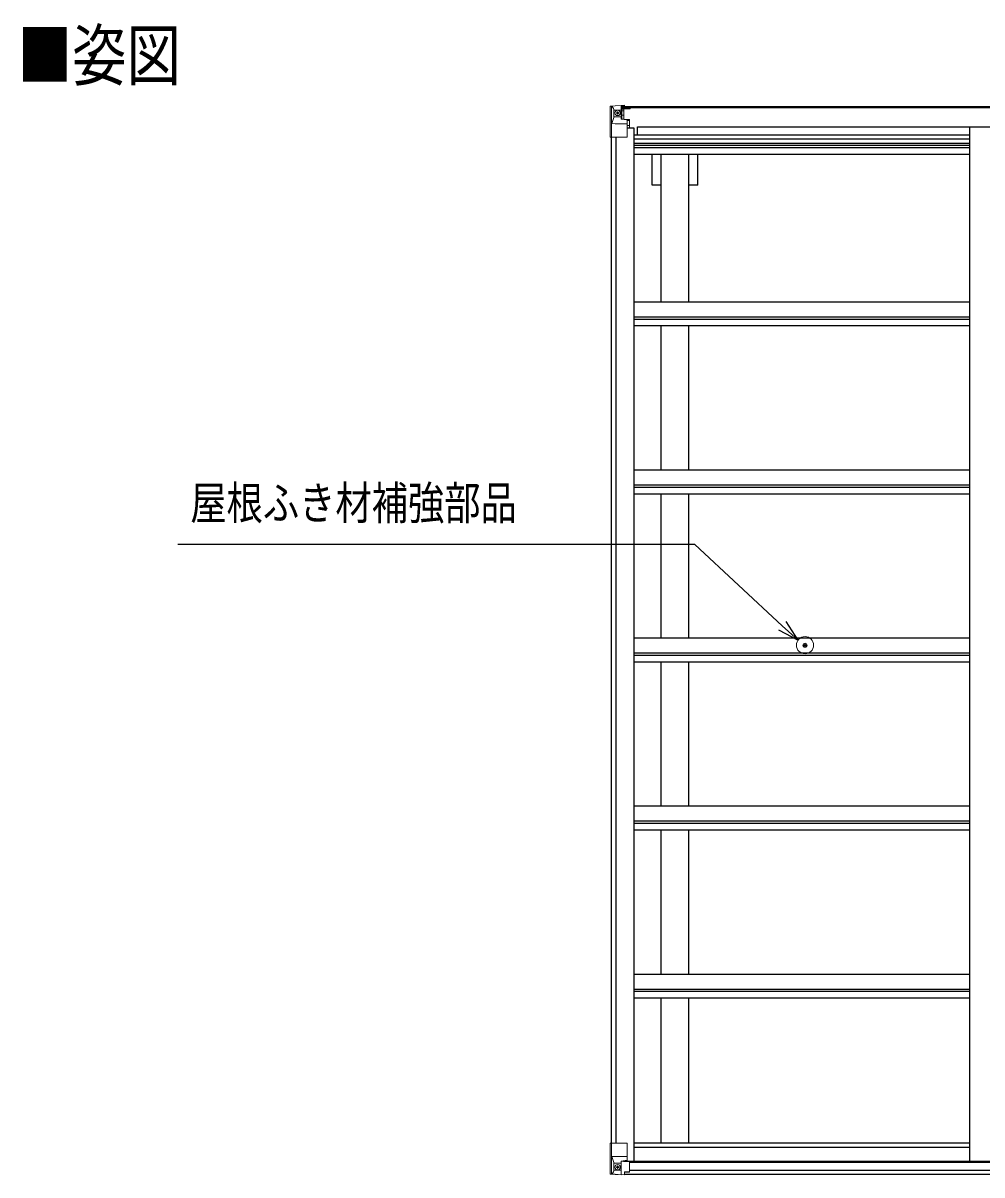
# Model space of a CAD drawing. Units: millimetres, scale not verified. Extents: x -10512 to 10512, y -7425 to 7425.
# Drawn here: x -3208 to -1305, y -131 to 2155 of the extents above; entities that cross this region are included whole.
import ezdxf
from ezdxf.enums import TextEntityAlignment as Align

# ---------------------------------------------------------------- set-up
doc = ezdxf.new("R2010")
doc.units = ezdxf.units.MM
doc.header["$LTSCALE"] = 30
for name, color, linetype in [('0-2_USER1', 3, 'Continuous'), ('0-5_YKK_A1', 4, 'Continuous'), ('0-6_YKK_D', 6, 'Continuous')]:
    doc.layers.add(name, color=color, linetype=linetype)
doc.layers.add('0-4_YKK_13', color=4, linetype='Continuous', lineweight=18)
doc.styles.add('ＭＳ ゴシック', font='')
doc.styles.get('ＭＳ ゴシック').set_extended_font_data('MS Gothic')

msp = doc.modelspace()

# ---------------------------------------------------------------- linework, layer by layer
at = {"layer": '0-4_YKK_13'}
for p, q in [((-2043.37, 1989.19), (-2043.37, 1989.15)), ((-2042.43, 1990.19), (-2042.43, 1990.19)), ((-2042.43, 1990.15), (-2042.43, 1990.19)), ((-2033.46, 1990.58), (-2041.38, 1990.11)), ((-2040.52, 1989.13), (-2040.52, 1989.07)), ((-2040.52, 1928.48), (-2040.52, 1989.07)), ((-2036.55, 1985.69), (-2039.29, 1989.36)), ((-2021.37, 1991.37), (-2033.37, 1990.58)), ((-2014.87, 1991.88), (-2021.37, 1991.48)), ((-2021.37, 1965.38), (-2021.37, 1991.48)), ((-2021.37, 1990.6), (-2014.87, 1990.99)), ((-2014.87, 1990.07), (-2019.87, 1989.98)), ((-2014.87, 1990.99), (-2014.87, 1991.88)), ((-2014.87, 1990.48), (-2014.87, 1990.99)), ((-2014.87, 1990.48), (-2014.87, 1990.07)), ((-2014.87, 1990.07), (-2014.87, 1989.25)), ((-2009.87, 1989.68), (-2009.87, 1989.25)), ((-2009.57, 1989.68), (-2009.87, 1989.68)), ((-2009.57, 1989.68), (-2007.88, 1989.25)), ((-2039.98, 1955.36), (-2035.83, 1967.45)), ((-2035.7, 1982.18), (-2033.37, 1982.24)), ((-2035.7, 1968.71), (-2035.7, 1982.18)), ((-2033.37, 1968.68), (-2035.7, 1968.71)), ((-2033.37, 1982.24), (-2021.37, 1982.24)), ((-2033.37, 1968.68), (-2021.37, 1968.68)), ((-2033.37, 1968.68), (-2033.37, 1968.68)), ((-2027.89, 1975.04), (-2027.89, 1974.08)), ((-2022.37, 1982.24), (-2021.37, 1982.24)), ((-2019.87, 1985.77), (-2021.37, 1985.77)), ((-2019.87, 1982.24), (-2021.37, 1982.24)), ((-2019.87, 1968.68), (-2021.37, 1968.68)), ((-2019.37, 1985.41), (-2019.87, 1985.41)), ((-2015.87, 1980.48), (-2019.87, 1980.48)), ((-2015.87, 1972.28), (-2019.87, 1972.28)), ((-2019.76, 1984.11), (-2015.87, 1984.11)), ((-2019.37, 1986.44), (-2019.37, 1984.49)), ((-2011.37, 1986.44), (-2019.37, 1986.44)), ((-2011.37, 1986.41), (-2019.37, 1986.41)), ((-2009.37, 1984.57), (-2019.37, 1984.49)), ((-2019.37, 1984.32), (-2019.37, 1984.49)), ((-2019.37, 1984.49), (-2019.37, 1984.49)), ((-2015.87, 1964.38), (-2015.87, 1984.35)), ((-2009.37, 1986.18), (-2004.37, 1986.18)), ((-2009.37, 1984.57), (-2009.37, 1986.18)), ((-2004.37, 1987.11), (-2004.37, 1986.18)), ((-2004.37, 1986.18), (-2003.37, 1986.18)), ((-2003.37, 1986.18), (-2003.37, 1987.11)), ((-2003.37, 1986.18), (-2003.37, 1984.62)), ((-2003.37, 1984.5), (-2003.37, 1984.62)), ((-2039.98, 1955.36), (-2033.37, 1955.15)), ((-2033.37, 1955.15), (-2009.37, 1955.15)), ((-2020.54, 1965.13), (-2010.19, 1963.47)), ((-2020.54, 1964.49), (-2020.54, 1965.13)), ((-2010.19, 1962.84), (-2020.54, 1964.49)), ((-2010.19, 1963.47), (-2010.19, 1962.84)), ((-2009.91, 1963.39), (-2005.87, 1963.36)), ((-2009.37, 1929.48), (-2009.37, 1962.58)), ((-2004.87, 1951.48), (-2009.37, 1951.48)), ((-2004.87, 1963.35), (-2005.87, 1963.36)), ((-2005.87, 1961.63), (-2004.87, 1961.63)), ((-2004.87, 1947.13), (-2004.87, 1963.35)), ((-2040.52, 1928.48), (-2010.37, 1928.48)), ((-1658.79, 920.82), (-1657.68, 920.84)), ((-1658.79, 919.82), (-1657.68, 919.8)), ((-1657.68, 920.84), (-1657.16, 920.94)), ((-1657.68, 919.8), (-1657.16, 919.7)), ((-1657.06, 921.46), (-1657.16, 920.94)), ((-1657.06, 919.19), (-1657.16, 919.7)), ((-1657.04, 922.57), (-1657.06, 921.46)), ((-1657.04, 918.08), (-1657.06, 919.19)), ((-1656.04, 922.57), (-1656.02, 921.46)), ((-1656.04, 918.08), (-1656.02, 919.19)), ((-1656.02, 921.46), (-1655.92, 920.94)), ((-1656.02, 919.19), (-1655.92, 919.7)), ((-1655.41, 920.84), (-1655.92, 920.94)), ((-1655.41, 919.8), (-1655.92, 919.7)), ((-1654.3, 920.82), (-1655.41, 920.84)), ((-1654.3, 919.82), (-1655.41, 919.8)), ((-2043.37, -67.5), (-2010.37, -67.5)), ((-2043.37, -128.21), (-2043.37, -67.5)), ((-2040.52, -67.5), (-2040.52, -128.08)), ((-2009.37, -68.5), (-2009.37, -101.59)), ((-2039.98, -94.38), (-2033.37, -94.16)), ((-2039.98, -94.38), (-2035.83, -106.46)), ((-2033.37, -107.69), (-2035.7, -107.73)), ((-2035.7, -107.73), (-2035.7, -121.2)), ((-2033.37, -94.16), (-2009.37, -94.16)), ((-2033.37, -107.69), (-2033.37, -107.7)), ((-2021.37, -107.7), (-2033.37, -107.7)), ((-2028.85, -114.06), (-2028.85, -113.1)), ((-2021.37, -103.71), (-2014.87, -103.71)), ((-2021.37, -103.71), (-2021.37, -130.5)), ((-2010.19, -101.85), (-2020.54, -103.51)), ((-2020.54, -103.51), (-2020.54, -103.71)), ((-2017.84, -103.71), (-2010.19, -102.49)), ((-2014.87, -103.71), (-2005.87, -103.74)), ((-2010.19, -102.49), (-2010.19, -101.85)), ((-2004.87, -104.65), (-2004.87, -124.81)), ((-2042.43, -129.16), (-2042.43, -129.21)), ((-2033.46, -129.59), (-2041.38, -129.12)), ((-2040.52, -128.15), (-2040.52, -128.08)), ((-2036.55, -124.7), (-2039.29, -128.37)), ((-2035.7, -121.2), (-2033.37, -121.26)), ((-2033.37, -121.25), (-2021.37, -121.25)), ((-2021.37, -130.38), (-2033.37, -129.6)), ((-2014.87, -130.89), (-2014.87, -124.95)), ((-2005.87, -125.52), (-2014.87, -125.58))]:
    msp.add_line(p, q, dxfattribs=at)
for points in [[(-2043.37, 1989.15), (-2043.37, 1928.48), (-2040.52, 1928.48)], [(-2042.43, 1990.19), (-2033.37, 1990.75), (-2021.37, 1991.48)], [(-2014.87, 1990.48), (-2019.87, 1990.48), (-2019.87, 1965.02)], [(-2029.81, 1976), (-2030.77, 1976), (-2030.77, 1976.96), (-2029.81, 1976.96)], [(-2028.85, 1977.92), (-2028.85, 1978.88), (-2027.89, 1978.88), (-2027.89, 1977.92)], [(-2027.89, 1974.08), (-2028.85, 1974.08), (-2028.85, 1975.04)], [(-2026.93, 1976.96), (-2025.97, 1976.96), (-2025.97, 1976), (-2026.93, 1976)], [(-2019.37, 1985.41), (-2011.37, 1985.41), (-2011.37, 1987.11)], [(-2004.37, 1984.45), (-2019.37, 1984.32), (-2019.37, 1984.32)], [(-2009.37, 1984.57), (-2009.37, 1984.56), (-2003.37, 1984.62)], [(-2005.87, 1963.36), (-2005.87, 1961.63), (-2009.37, 1961.61)], [(-2028.85, -113.1), (-2027.89, -113.1), (-2027.89, -114.06)], [(-2042.43, -129.21), (-2033.37, -129.76), (-2014.87, -130.89)], [(-2029.81, -115.98), (-2030.77, -115.98), (-2030.77, -115.02), (-2029.81, -115.02)], [(-2027.89, -116.94), (-2027.89, -117.9), (-2028.85, -117.9), (-2028.85, -116.94)], [(-2026.93, -115.02), (-2025.97, -115.02), (-2025.97, -115.98), (-2026.93, -115.98)], [(-2004.87, -124.81), (-2004.88, -124.91), (-2014.87, -124.95)]]:
    msp.add_lwpolyline(points, dxfattribs=at)
for centre, radius in [((-2028.37, 1976.48), 5.3), ((-1656.54, 920.32), 17), ((-1656.54, 920.32), 4), ((-2028.37, -115.5), 5.3)]:
    msp.add_circle(centre, radius, dxfattribs=at)
for centre, radius, start, end in [((-2042.37, 1989.2), 1, 93.50017, 180.00079), ((-2042.37, 1989.19), 0.999, 93.4424, 179.95083), ((-2042.37, 1989.15), 0.999, 93.4424, 179.95083), ((-2041.21, 2002.8), 12.7, 269.24466, 275.10311), ((-2039.24, 1989.19), 1.28, 131.17831, 182.45895), ((-2029.81, 1977.92), 0.96, 270, 0), ((-2029.81, 1975.04), 0.96, 0, 90), ((-2026.93, 1977.92), 0.96, 180, 270), ((-2026.93, 1975.04), 0.96, 90, 180), ((-2020.43, 1966.06), 0.937, 182.32209, 263.26766), ((-2019.37, 1986.94), 0.5, 179.99802, 269.99691), ((-2019.37, 1986.91), 0.5, 180.00109, 270.00109), ((-2019.37, 1983.99), 0.5, 90.52895, 180.04464), ((-2019.35, 1983.81), 0.513, 91.88028, 181.04707), ((-2004.23, 1992.14), 7.69, 268.96999, 276.43426), ((-2020.43, 1965.42), 0.937, 182.32209, 263.26766), ((-2010.3, 1962.54), 0.937, 2.32209, 83.26766), ((-2010.3, 1961.91), 0.937, 2.32209, 83.26766), ((-2010.37, 1929.48), 1, 270, 0), ((-1656.54, 920.32), 2.3, 167.44414, 192.55586), ((-1656.54, 920.32), 2.3, 77.44414, 102.55586), ((-1656.54, 920.32), 2.3, 257.44414, 282.55586), ((-1656.54, 920.32), 2.3, 347.44414, 12.55586), ((-2010.37, -68.5), 1, 0, 90), ((-2029.81, -114.06), 0.96, 270, 0), ((-2026.93, -114.06), 0.96, 180, 270), ((-2020.43, -104.44), 0.937, 96.73234, 129.06602), ((-2010.3, -100.92), 0.937, 276.73234, 357.67791), ((-2010.3, -101.56), 0.937, 276.73234, 357.67791), ((-2042.37, -128.17), 0.999, 180.04917, 266.5576), ((-2042.37, -128.2), 0.999, 180.04917, 266.5576), ((-2042.37, -128.21), 1, 179.99921, 266.49983), ((-2041.21, -141.81), 12.7, 84.89689, 90.75534), ((-2039.24, -128.2), 1.28, 177.54105, 228.82169), ((-2029.81, -116.94), 0.96, 0, 90), ((-2026.93, -116.94), 0.96, 90, 180)]:
    msp.add_arc(centre, radius, start, end, dxfattribs=at)
for centre, major_axis, ratio, start_param, end_param in [((-1841.43, 2002.5), (201, 12.36), 0.060933, 3.1373463, 3.1378449), ((-2040.43, 1990.27), (2, 0.12), 0.060933, 3.1378449, 4.2119296), ((-2040.24, 1987.17), (-0.02, 3), 0.466854, 5.5234897, 6.1575023), ((-2038.57, 1982.1), (0.03, 5), 0.573921, 4.7320603, 5.5159136), ((-2037.1, 1968.73), (0, 3), 0.468246, 4.2703918, 4.7058971), ((-2115.11, 1982.24), (81.75, 0), 0.061163, 0, 0.0007725), ((-2039.26, 1957.71), (0.85, 2.32), 0.403757, 2.3087461, 3.2744049), ((-2039.25, -96.72), (0.85, -2.32), 0.403757, 3.0087805, 3.9744392), ((-2037.1, -107.75), (0, -3), 0.468246, 1.5772882, 2.0127935), ((-2005.87, -104.65), (1, -0.021), 0.906239, 0.0187047, 1.589501), ((-2040.43, -129.29), (2, -0.12), 0.060933, 2.0712557, 3.1453404), ((-1841.43, -141.52), (201, -12.36), 0.060933, 3.1453404, 3.145839), ((-2040.24, -126.19), (-0.02, -3), 0.466854, 0.125683, 0.7596956), ((-2038.57, -121.12), (0.03, -5), 0.573921, 0.7672717, 1.551125), ((-2115.11, -121.25), (81.75, 0), 0.061163, 6.2824128, 6.2831853), ((-2005.87, -124.81), (1, 0.012), 0.707053, 4.7036637, 6.124411)]:
    msp.add_ellipse(centre, major_axis=major_axis, ratio=ratio, start_param=start_param, end_param=end_param, dxfattribs=at)
at = {"layer": '0-5_YKK_A1'}
for p, q in [((-2019.86, 1989.25), (841.14, 1989.25)), ((-2019.86, 1987.11), (841.14, 1987.11)), ((-2009.37, 1947.13), (-1996.36, 1947.13)), ((-1996.36, 1947.13), (-1996.36, -103.51)), ((-1988.86, 1933.45), (-1988.86, 1948.97)), ((-1988.86, 1948.97), (810.14, 1948.97)), ((-1330.36, 1948.95), (-1330.36, -103.51)), ((-2041.36, 1928.48), (-2041.36, -67.5)), ((-2031.66, 1928.48), (-2031.66, -67.5)), ((-1996.36, 1933.45), (-1330.36, 1933.45)), ((-1996.36, 1925.06), (-1330.36, 1925.06)), ((-1996.36, 1916.86), (-1330.36, 1916.86)), ((-1996.36, 1912.93), (-1330.36, 1912.93)), ((-1996.36, 1907.85), (-1330.36, 1907.85)), ((-1996.36, 1894.84), (-1330.36, 1894.84)), ((-1959.56, 1833.25), (-1959.56, 1894.84)), ((-1941.87, 1601.84), (-1941.87, 1894.84)), ((-1886.87, 1601.84), (-1886.87, 1894.84)), ((-1869.16, 1833.25), (-1869.16, 1894.84)), ((-1941.87, 1833.25), (-1959.56, 1833.25)), ((-1869.16, 1833.25), (-1886.87, 1833.25)), ((-1996.33, 1601.84), (-1330.36, 1601.84)), ((-1996.33, 1572.1), (-1330.36, 1572.1)), ((-1996.33, 1567.55), (-1330.36, 1567.55)), ((-1996.33, 1554.54), (-1330.36, 1554.54)), ((-1941.87, 1268.34), (-1941.87, 1554.54)), ((-1886.87, 1268.34), (-1886.87, 1554.54)), ((-1996.36, 1268.34), (-1330.4, 1268.34)), ((-1996.36, 1238.61), (-1330.4, 1238.61)), ((-1996.36, 1234.06), (-1330.4, 1234.06)), ((-1996.36, 1221.05), (-1330.4, 1221.05)), ((-1941.87, 934.84), (-1941.87, 1221.05)), ((-1886.87, 934.84), (-1886.87, 1221.05)), ((-1996.33, 934.84), (-1330.36, 934.84)), ((-1996.33, 905.11), (-1330.36, 905.11)), ((-1996.33, 900.56), (-1330.36, 900.56)), ((-1996.33, 887.55), (-1330.36, 887.55)), ((-1941.87, 601.35), (-1941.87, 887.55)), ((-1886.87, 601.35), (-1886.87, 887.55)), ((-1996.33, 601.35), (-1330.36, 601.35)), ((-1996.33, 571.61), (-1330.36, 571.61)), ((-1996.33, 567.06), (-1330.36, 567.06)), ((-1996.33, 554.05), (-1330.36, 554.05)), ((-1941.87, 267.85), (-1941.87, 554.05)), ((-1886.87, 267.85), (-1886.87, 554.05)), ((-1996.36, 267.85), (-1330.4, 267.85)), ((-1996.36, 238.11), (-1330.4, 238.11)), ((-1996.36, 233.57), (-1330.4, 233.57)), ((-1996.36, 220.56), (-1330.4, 220.56)), ((-1941.87, -67.35), (-1941.87, 220.56)), ((-1886.87, -67.35), (-1886.87, 220.56)), ((-1996.36, -67.35), (-1330.36, -67.35)), ((-1996.36, -75.69), (-1330.36, -75.69)), ((-2016.63, -103.51), (837.9, -103.51)), ((-2004.87, -105.78), (826.14, -105.78)), ((-2014.87, -129.29), (836.14, -129.29)), ((-2004.87, -121.39), (826.14, -121.39))]:
    msp.add_line(p, q, dxfattribs=at)
at = {"layer": '0-6_YKK_D'}
for points in [[(-1670.42, 930.15), (-1701.61, 959.02), (-1875.47, 1119.94), (-2901.43, 1119.94)], [(-1709.34, 950.66), (-1670.42, 930.15), (-1693.87, 967.38)]]:
    msp.add_lwpolyline(points, dxfattribs=at)

# ---------------------------------------------------------------- texts
at = {"layer": '0-2_USER1', "style": 'ＭＳ ゴシック', "width": 0.8}
msp.add_text('■姿図', height=98.97, dxfattribs=at).set_placement((-3219.24, 2011.9), align=Align.BOTTOM_LEFT)
at = {"layer": '0-6_YKK_D', "style": 'ＭＳ ゴシック', "width": 0.8}
msp.add_text('屋根ふき材補強部品', height=65.98, dxfattribs=at).set_placement((-2876.46, 1149.92), align=Align.BOTTOM_LEFT)

doc.saveas('drawing.dxf')
